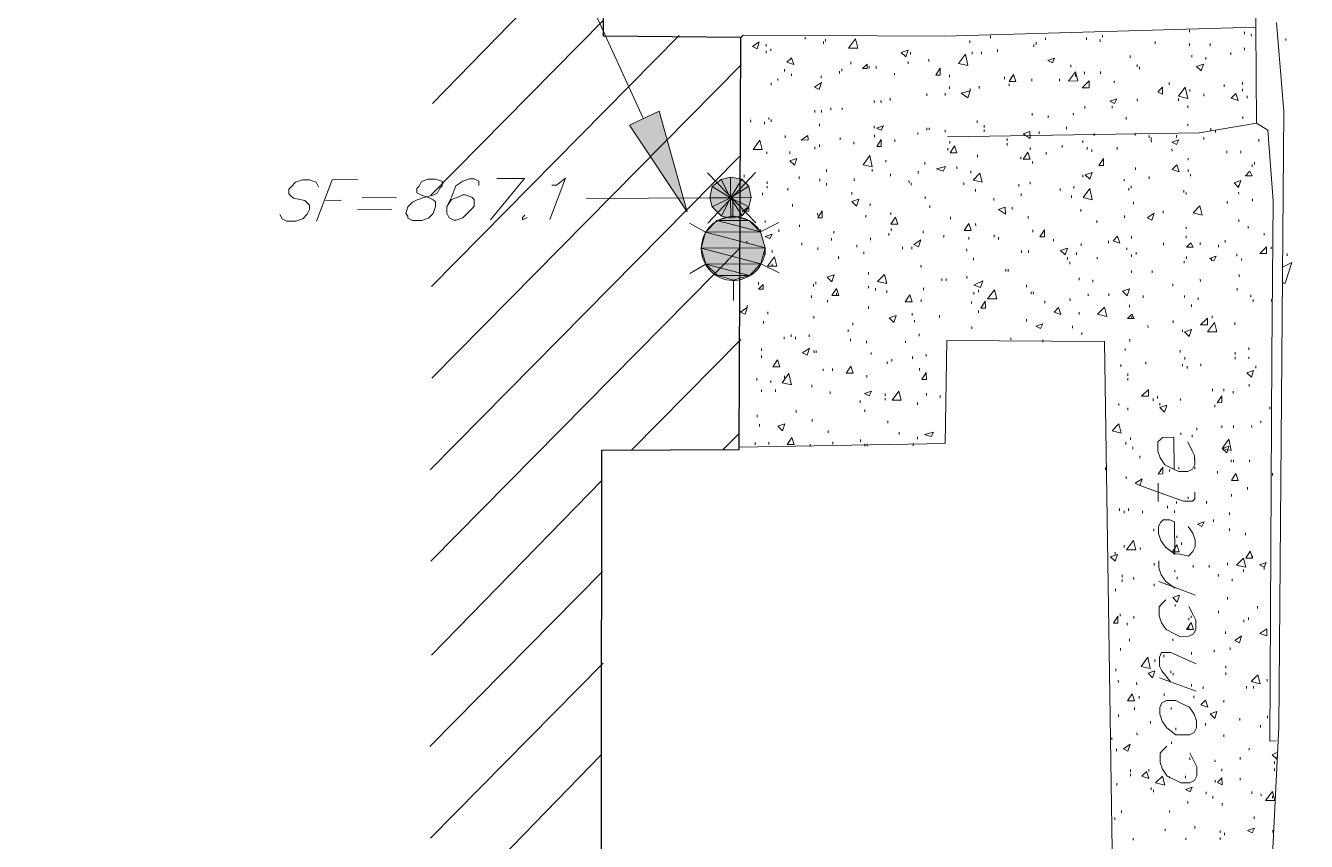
# Model space of a CAD drawing. Header units: inches. Extents: x -5728 to 15181, y 9834 to 15140.
# Drawn here: x 5879.4 to 6327, y 11072.3 to 11357.5 of the extents above; entities that cross this region are included whole.
import ezdxf

# ---------------------------------------------------------------- set-up
doc = ezdxf.new("R2010")
doc.units = ezdxf.units.IN
doc.header["$MEASUREMENT"] = 0
doc.linetypes.add('IMPORT-DASHEDX2 _4_', pattern=[0.1125, 0.075, -0.0375])
for name, color, linetype, lineweight in [('PDF_Geometry', 1, 'Continuous', 9), ('PDF_Solid Fills', 1, 'Continuous', 9), ('site plan converted for PDF_dwg', 1, 'Continuous', 9)]:
    doc.layers.add(name, color=color, linetype=linetype, lineweight=lineweight)

# ---------------------------------------------------------------- blocks, each defined once
blk = doc.blocks.new('site plan converted for PDF_dwg-1480341-SITE PLAN')
at = {"layer": 'PDF_Solid Fills', "lineweight": 15}
for points in [[(3976.12, 1416.2), (3956.12, 1446.6), (3966.52, 1451.4)], [(3982.52, 1409), (4001.72, 1409), (3986.52, 1413)], [(3986.52, 1413), (3997.72, 1413), (3992.12, 1414.6)], [(4001.72, 1409), (3986.52, 1413), (3997.72, 1413)], [(3980.92, 1403.4), (4003.32, 1403.4), (3982.52, 1409)], [(4003.32, 1403.4), (3982.52, 1409), (4001.72, 1409)], [(3982.52, 1397.8), (4001.72, 1397.8), (3980.92, 1403.4)], [(4001.72, 1397.8), (3980.92, 1403.4), (4003.32, 1403.4)], [(3986.52, 1393.8), (3997.72, 1393.8), (3982.52, 1397.8)], [(3997.72, 1393.8), (3982.52, 1397.8), (4001.72, 1397.8)], [(3992.12, 1392.2), (3986.52, 1393.8), (3997.72, 1393.8)]]:
    blk.add_hatch(color=155, dxfattribs=at).paths.add_polyline_path(points, flags=0)
at = {"layer": 'PDF_Solid Fills', "lineweight": 13}
for points in [[(3991.32, 1421), (3991.32, 1428.2), (3988.12, 1427.4)], [(3991.32, 1421), (3995.32, 1427.4), (3991.32, 1428.2)], [(3984.12, 1421), (3991.32, 1421), (3984.92, 1425)], [(3991.32, 1421), (3988.12, 1427.4), (3984.92, 1425)], [(3991.32, 1421), (3997.72, 1425), (3995.32, 1427.4)], [(3991.32, 1421), (3998.52, 1421), (3997.72, 1425)], [(3984.92, 1417.8), (3991.32, 1421), (3984.12, 1421)], [(3988.12, 1414.6), (3991.32, 1421), (3984.92, 1417.8)], [(3991.32, 1413.8), (3991.32, 1421), (3988.12, 1414.6)], [(3991.32, 1413.8), (3995.32, 1414.6), (3991.32, 1421)], [(3995.32, 1414.6), (3997.72, 1417.8), (3991.32, 1421)], [(3997.72, 1417.8), (3998.52, 1421), (3991.32, 1421)]]:
    blk.add_hatch(color=175, dxfattribs=at).paths.add_polyline_path(points, flags=0)
at = {"layer": 'PDF_Geometry', "color": 155, "lineweight": 15}
for p, q in [((4175.32, 1479.4), (4177.72, 1621)), ((3887.32, 1454.6), (3947.32, 1515.4)), ((3886.52, 1422.6), (3947.32, 1483.4)), ((3886.52, 1390.6), (3973.72, 1477.8)), ((4152.12, 1478.6), (4152.12, 1477.8)), ((4171.32, 1477.8), (4171.32, 1477)), ((4004.12, 1474.6), (4004.12, 1473.8)), ((4005.72, 1473), (4005.72, 1472.2)), ((4017.72, 1477), (4017.72, 1476.2)), ((4024.12, 1475.4), (4024.12, 1474.6)), ((4024.92, 1476.2), (4024.92, 1475.4)), ((4075.32, 1475.4), (4075.32, 1474.6)), ((4082.52, 1477), (4082.52, 1476.2)), ((4097.72, 1473.8), (4097.72, 1473)), ((4098.52, 1474.6), (4098.52, 1473.8)), ((4101.72, 1476.2), (4101.72, 1475.4)), ((4116.12, 1476.2), (4116.12, 1475.4)), ((4120.92, 1475.4), (4120.92, 1474.6)), ((4121.72, 1477), (4121.72, 1476.2)), ((4140.12, 1474.6), (4140.12, 1473.8)), ((4152.12, 1473.8), (4152.12, 1473)), ((4159.32, 1473.8), (4159.32, 1473)), ((4173.72, 1477), (4173.72, 1476.2)), ((4185.72, 1475.4), (4185.72, 1474.6)), ((4004.12, 1472.2), (4004.12, 1471.4)), ((4054.52, 1471.4), (4054.52, 1470.6)), ((4060.92, 1469), (4060.92, 1468.2)), ((4076.12, 1471.4), (4076.12, 1470.6)), ((4079.32, 1471.4), (4079.32, 1470.6)), ((4084.92, 1472.2), (4084.92, 1471.4)), ((4131.32, 1469.8), (4131.32, 1469)), ((4152.92, 1469.8), (4152.92, 1469)), ((4157.72, 1469), (4157.72, 1468.2)), ((4166.52, 1470.6), (4166.52, 1469.8)), ((4171.32, 1472.2), (4171.32, 1471.4)), ((3886.52, 1358.6), (3995.32, 1467.4)), ((4010.52, 1465.8), (4010.52, 1465)), ((4012.92, 1464.2), (4012.92, 1463.4)), ((4029.72, 1465), (4029.72, 1464.2)), ((4030.52, 1465.8), (4030.52, 1465)), ((4033.72, 1468.2), (4033.72, 1467.4)), ((4040.12, 1466.6), (4040.12, 1465.8)), ((4042.52, 1466.6), (4042.52, 1465.8)), ((4048.92, 1464.2), (4048.92, 1463.4)), ((4053.72, 1468.2), (4053.72, 1467.4)), ((4110.52, 1466.6), (4110.52, 1465.8)), ((4115.32, 1464.2), (4115.32, 1463.4)), ((4120.92, 1464.2), (4120.92, 1463.4)), ((4133.72, 1466.6), (4133.72, 1465.8)), ((4134.52, 1465.8), (4134.52, 1465)), ((4005.72, 1461), (4005.72, 1460.2)), ((4008.12, 1462.6), (4008.12, 1461.8)), ((4023.32, 1463.4), (4023.32, 1462.6)), ((4068.12, 1463.4), (4068.12, 1462.6)), ((4087.32, 1462.6), (4087.32, 1461.8)), ((4088.92, 1460.2), (4088.92, 1459.4)), ((4089.72, 1462.6), (4089.72, 1461.8)), ((4096.92, 1461.8), (4096.92, 1461)), ((4106.52, 1461.8), (4106.52, 1461)), ((4112.12, 1463.4), (4112.12, 1462.6)), ((4125.72, 1461), (4125.72, 1460.2)), ((4144.92, 1460.2), (4144.92, 1459.4)), ((4170.52, 1460.2), (4170.52, 1459.4)), ((4047.32, 1455.4), (4047.32, 1454.6)), ((4060.12, 1457), (4060.12, 1456.2)), ((4066.52, 1457), (4066.52, 1456.2)), ((4068.12, 1459.4), (4068.12, 1458.6)), ((4078.52, 1459.4), (4078.52, 1458.6)), ((4152.12, 1457.8), (4152.12, 1457)), ((4156.92, 1456.2), (4156.92, 1455.4)), ((4164.12, 1459.4), (4164.12, 1458.6)), ((4170.52, 1457.8), (4170.52, 1457)), ((4172.12, 1455.4), (4172.12, 1454.6)), ((4020.92, 1451.4), (4020.92, 1450.6)), ((4023.32, 1451.4), (4023.32, 1450.6)), ((4026.52, 1452.2), (4026.52, 1451.4)), ((4030.52, 1452.2), (4030.52, 1451.4)), ((4041.72, 1454.6), (4041.72, 1453.8)), ((4044.12, 1454.6), (4044.12, 1453.8)), ((4115.32, 1452.2), (4115.32, 1451.4)), ((4124.92, 1452.2), (4124.92, 1451.4)), ((4133.72, 1454.6), (4133.72, 1453.8)), ((4148.12, 1454.6), (4148.12, 1453.8)), ((4151.32, 1452.2), (4151.32, 1451.4)), ((3998.52, 1448.2), (3998.52, 1447.4)), ((4003.32, 1447.4), (4003.32, 1446.6)), ((4004.92, 1449), (4004.92, 1448.2)), ((4005.72, 1448.2), (4005.72, 1447.4)), ((4022.52, 1446.6), (4022.52, 1445.8)), ((4077.72, 1447.4), (4077.72, 1446.6)), ((4096.92, 1449.8), (4096.92, 1449)), ((4102.52, 1449), (4102.52, 1448.2)), ((4111.32, 1449.8), (4111.32, 1449)), ((4129.72, 1448.2), (4129.72, 1447.4)), ((4170.52, 1448.2), (4170.52, 1447.4)), ((4010.52, 1442.6), (4010.52, 1441.8)), ((4029.72, 1441.8), (4029.72, 1441)), ((4041.72, 1445.8), (4041.72, 1445)), ((4041.72, 1442.6), (4041.72, 1441.8)), ((4056.92, 1443.4), (4056.92, 1442.6)), ((4060.12, 1445), (4060.12, 1444.2)), ((4060.92, 1445), (4060.92, 1444.2)), ((4066.52, 1444.2), (4066.52, 1443.4)), ((4080.12, 1445.8), (4080.12, 1445)), ((4080.12, 1444.2), (4080.12, 1443.4)), ((4099.32, 1443.4), (4099.32, 1442.6)), ((4108.92, 1445), (4108.92, 1444.2)), ((4118.52, 1442.6), (4118.52, 1441.8)), ((4132.92, 1442.6), (4132.92, 1441.8)), ((4137.72, 1441.8), (4137.72, 1441)), ((4147.32, 1441.8), (4147.32, 1441)), ((4151.32, 1445.8), (4151.32, 1445)), ((4159.32, 1444.2), (4159.32, 1443.4)), ((4160.92, 1443.4), (4160.92, 1442.6)), ((4020.92, 1438.6), (4020.92, 1437.8)), ((4022.52, 1439.4), (4022.52, 1438.6)), ((4034.52, 1440.2), (4034.52, 1439.4)), ((4048.92, 1441), (4048.92, 1440.2)), ((4067.32, 1437.8), (4067.32, 1437)), ((4068.12, 1440.2), (4068.12, 1439.4)), ((4088.12, 1441), (4088.12, 1440.2)), ((4088.12, 1439.4), (4088.12, 1438.6)), ((4096.12, 1437.8), (4096.12, 1437)), ((4107.32, 1438.6), (4107.32, 1437.8)), ((4114.52, 1440.2), (4114.52, 1439.4)), ((4116.12, 1437.8), (4116.12, 1437)), ((4126.52, 1437.8), (4126.52, 1437)), ((4156.92, 1441), (4156.92, 1440.2)), ((4176.12, 1440.2), (4176.12, 1439.4)), ((3885.72, 1326.6), (3994.52, 1435.4)), ((4004.12, 1437), (4004.12, 1436.2)), ((4012.12, 1437), (4012.12, 1436.2)), ((4045.72, 1433.8), (4045.72, 1433)), ((4059.32, 1433), (4059.32, 1432.2)), ((4077.72, 1435.4), (4077.72, 1434.6)), ((4092.92, 1434.6), (4092.92, 1433.8)), ((4096.92, 1433), (4096.92, 1432.2)), ((4101.72, 1436.2), (4101.72, 1435.4)), ((4117.72, 1437), (4117.72, 1436.2)), ((4145.72, 1437), (4145.72, 1436.2)), ((4151.32, 1433.8), (4151.32, 1433)), ((4164.92, 1436.2), (4164.92, 1435.4)), ((4169.72, 1436.2), (4169.72, 1435.4)), ((3996.12, 1429), (3996.12, 1428.2)), ((4015.32, 1428.2), (4015.32, 1427.4)), ((4024.92, 1430.6), (4024.92, 1429.8)), ((4040.92, 1430.6), (4040.92, 1429.8)), ((4047.32, 1429), (4047.32, 1428.2)), ((4056.92, 1429.8), (4056.92, 1429)), ((4070.52, 1431.4), (4070.52, 1430.6)), ((4075.32, 1429.8), (4075.32, 1429)), ((4114.52, 1428.2), (4114.52, 1427.4)), ((4132.92, 1430.6), (4132.92, 1429.8)), ((4151.32, 1429.8), (4151.32, 1429)), ((4152.12, 1428.2), (4152.12, 1427.4)), ((4173.72, 1431.4), (4173.72, 1430.6)), ((4174.52, 1432.2), (4174.52, 1431.4)), ((4004.12, 1426.6), (4004.12, 1425.8)), ((4004.12, 1425), (4004.12, 1424.2)), ((4011.32, 1424.2), (4011.32, 1423.4)), ((4022.52, 1427.4), (4022.52, 1426.6)), ((4024.92, 1425.8), (4024.92, 1425)), ((4034.52, 1427.4), (4034.52, 1426.6)), ((4053.72, 1426.6), (4053.72, 1425.8)), ((4054.52, 1425.8), (4054.52, 1425)), ((4072.92, 1425.8), (4072.92, 1425)), ((4092.12, 1425), (4092.12, 1424.2)), ((4096.12, 1425.8), (4096.12, 1425)), ((4111.32, 1424.2), (4111.32, 1423.4)), ((4128.92, 1426.6), (4128.92, 1425.8)), ((4131.32, 1424.2), (4131.32, 1423.4)), ((4137.72, 1427.4), (4137.72, 1426.6)), ((4168.92, 1424.2), (4168.92, 1423.4)), ((3992.12, 1414.6), (3992.12, 1421)), ((4002.52, 1422.6), (4002.52, 1421.8)), ((4033.72, 1422.6), (4033.72, 1421.8)), ((4059.32, 1421), (4059.32, 1420.2)), ((4076.92, 1423.4), (4076.92, 1422.6)), ((4083.32, 1420.2), (4083.32, 1419.4)), ((4092.92, 1421.8), (4092.92, 1421)), ((4106.52, 1423.4), (4106.52, 1422.6)), ((4110.52, 1421), (4110.52, 1420.2)), ((4130.52, 1423.4), (4130.52, 1422.6)), ((4149.72, 1422.6), (4149.72, 1421.8)), ((4150.52, 1421.8), (4150.52, 1421)), ((4168.92, 1421.8), (4168.92, 1421)), ((4173.72, 1419.4), (4173.72, 1418.6)), ((4012.92, 1418.6), (4012.92, 1417.8)), ((4021.72, 1415.4), (4021.72, 1414.6)), ((4040.12, 1418.6), (4040.12, 1417.8)), ((4047.32, 1415.4), (4047.32, 1414.6)), ((4060.92, 1417.8), (4060.92, 1417)), ((4089.72, 1417), (4089.72, 1416.2)), ((4113.72, 1416.2), (4113.72, 1415.4)), ((4132.12, 1418.6), (4132.12, 1417.8)), ((4142.52, 1415.4), (4142.52, 1414.6)), ((4164.92, 1418.6), (4164.92, 1417.8)), ((3982.52, 1409), (3976.92, 1412.2)), ((4003.32, 1413), (4003.32, 1412.2)), ((4015.32, 1411.4), (4015.32, 1410.6)), ((4038.52, 1414.6), (4038.52, 1413.8)), ((4068.12, 1413.8), (4068.12, 1413)), ((4076.92, 1411.4), (4076.92, 1410.6)), ((4095.32, 1413.8), (4095.32, 1413)), ((4119.32, 1412.2), (4119.32, 1411.4)), ((4128.92, 1413.8), (4128.92, 1413)), ((4168.92, 1412.2), (4168.92, 1411.4)), ((3996.92, 1405.8), (3996.92, 1405)), ((4001.72, 1409.8), (4001.72, 1409)), ((4008.12, 1409.8), (4008.12, 1409)), ((4026.52, 1406.6), (4026.52, 1405.8)), ((4027.32, 1409), (4027.32, 1408.2)), ((4040.12, 1406.6), (4040.12, 1405.8)), ((4046.52, 1408.2), (4046.52, 1407.4)), ((4047.32, 1409.8), (4047.32, 1409)), ((4058.52, 1409), (4058.52, 1408.2)), ((4065.72, 1407.4), (4065.72, 1406.6)), ((4074.52, 1406.6), (4074.52, 1405.8)), ((4083.32, 1407.4), (4083.32, 1406.6)), ((4084.92, 1406.6), (4084.92, 1405.8)), ((4096.92, 1409), (4096.92, 1408.2)), ((4104.12, 1405.8), (4104.12, 1405)), ((4131.32, 1406.6), (4131.32, 1405.8)), ((4150.52, 1409.8), (4150.52, 1409)), ((4150.52, 1406.6), (4150.52, 1405.8)), ((4172.12, 1409.8), (4172.12, 1409)), ((4177.72, 1407.4), (4177.72, 1406.6)), ((3885.72, 1294.6), (3994.52, 1403.4)), ((4003.32, 1401.8), (4003.32, 1401)), ((4005.72, 1402.6), (4005.72, 1401.8)), ((4016.12, 1405), (4016.12, 1404.2)), ((4021.72, 1403.4), (4021.72, 1402.6)), ((4035.32, 1404.2), (4035.32, 1403.4)), ((4037.72, 1401.8), (4037.72, 1401)), ((4051.32, 1403.4), (4051.32, 1402.6)), ((4054.52, 1403.4), (4054.52, 1402.6)), ((4073.72, 1402.6), (4073.72, 1401.8)), ((4092.92, 1401.8), (4092.92, 1401)), ((4095.32, 1401.8), (4095.32, 1401)), ((4113.72, 1404.2), (4113.72, 1403.4)), ((4123.32, 1405), (4123.32, 1404.2)), ((4129.72, 1402.6), (4129.72, 1401.8)), ((4142.52, 1404.2), (4142.52, 1403.4)), ((4155.32, 1404.2), (4155.32, 1403.4)), ((4161.72, 1403.4), (4161.72, 1402.6)), ((4164.12, 1405), (4164.12, 1404.2)), ((4180.12, 1402.6), (4180.12, 1401.8)), ((3982.52, 1397.8), (3976.92, 1394.6)), ((4001.72, 1397.8), (4008.12, 1394.6)), ((4005.72, 1397.8), (4005.72, 1397)), ((4028.92, 1400.2), (4028.92, 1399.4)), ((4057.72, 1397), (4057.72, 1396.2)), ((4076.12, 1399.4), (4076.12, 1398.6)), ((4108.92, 1399.4), (4108.92, 1398.6)), ((4109.72, 1397.8), (4109.72, 1397)), ((4112.12, 1401), (4112.12, 1400.2)), ((4119.32, 1399.4), (4119.32, 1398.6)), ((4131.32, 1400.2), (4131.32, 1399.4)), ((4132.92, 1401), (4132.92, 1400.2)), ((4149.72, 1397.8), (4149.72, 1397)), ((4150.52, 1399.4), (4150.52, 1398.6)), ((4159.32, 1398.6), (4159.32, 1397.8)), ((4168.12, 1400.2), (4168.12, 1399.4)), ((4169.72, 1398.6), (4169.72, 1397.8)), ((4185.72, 1400.2), (4185.72, 1399.4)), ((4039.32, 1394.6), (4039.32, 1393.8)), ((4073.72, 1393), (4073.72, 1392.2)), ((4087.32, 1395.4), (4087.32, 1394.6)), ((4088.12, 1395.4), (4088.12, 1394.6)), ((4131.32, 1394.6), (4131.32, 1393.8)), ((4138.52, 1394.6), (4138.52, 1393.8)), ((4168.92, 1393), (4168.92, 1392.2)), ((3992.12, 1392.2), (3992.12, 1385)), ((4000.92, 1391.4), (4000.92, 1390.6)), ((4002.52, 1389.8), (4002.52, 1389)), ((4020.12, 1390.6), (4020.12, 1389.8)), ((4020.92, 1391.4), (4020.92, 1390.6)), ((4039.32, 1389.8), (4039.32, 1389)), ((4041.72, 1389), (4041.72, 1388.2)), ((4045.72, 1388.2), (4045.72, 1387.4)), ((4058.52, 1389), (4058.52, 1388.2)), ((4064.92, 1392.2), (4064.92, 1391.4)), ((4066.52, 1392.2), (4066.52, 1391.4)), ((4077.72, 1388.2), (4077.72, 1387.4)), ((4094.52, 1389.8), (4094.52, 1389)), ((4112.92, 1392.2), (4112.92, 1391.4)), ((4117.72, 1391.4), (4117.72, 1390.6)), ((4145.72, 1389.8), (4145.72, 1389)), ((4155.32, 1391.4), (4155.32, 1390.6)), ((4168.12, 1388.2), (4168.12, 1387.4)), ((4019.32, 1386.6), (4019.32, 1385.8)), ((4024.92, 1385), (4024.92, 1384.2)), ((4028.12, 1387.4), (4028.12, 1386.6)), ((4057.72, 1385), (4057.72, 1384.2)), ((4075.32, 1384.2), (4075.32, 1383.4)), ((4076.12, 1387.4), (4076.12, 1386.6)), ((4096.12, 1387.4), (4096.12, 1386.6)), ((4096.92, 1387.4), (4096.92, 1386.6)), ((4100.92, 1384.2), (4100.92, 1383.4)), ((4109.72, 1385), (4109.72, 1384.2)), ((4116.12, 1386.6), (4116.12, 1385.8)), ((4123.32, 1386.6), (4123.32, 1385.8)), ((4135.32, 1385.8), (4135.32, 1385)), ((4149.72, 1385.8), (4149.72, 1385)), ((4154.52, 1385), (4154.52, 1384.2)), ((4172.92, 1385.8), (4172.92, 1385)), ((4173.72, 1384.2), (4173.72, 1383.4)), ((4004.12, 1381), (4004.12, 1380.2)), ((4020.12, 1379.4), (4020.12, 1378.6)), ((4039.32, 1382.6), (4039.32, 1381.8)), ((4054.52, 1380.2), (4054.52, 1379.4)), ((4064.12, 1379.4), (4064.12, 1378.6)), ((4077.72, 1381), (4077.72, 1380.2)), ((4112.92, 1380.2), (4112.92, 1379.4)), ((4130.52, 1382.6), (4130.52, 1381.8)), ((4152.12, 1382.6), (4152.12, 1381.8)), ((4002.52, 1377.8), (4002.52, 1377)), ((4032.12, 1374.6), (4032.12, 1373.8)), ((4033.72, 1377), (4033.72, 1376.2)), ((4055.32, 1377.8), (4055.32, 1377)), ((4075.32, 1375.4), (4075.32, 1374.6)), ((4094.52, 1377.8), (4094.52, 1377)), ((4110.52, 1375.4), (4110.52, 1374.6)), ((4131.32, 1378.6), (4131.32, 1377.8)), ((4136.92, 1375.4), (4136.92, 1374.6)), ((4145.72, 1377), (4145.72, 1376.2)), ((4159.32, 1378.6), (4159.32, 1377.8)), ((4167.32, 1376.2), (4167.32, 1375.4)), ((3956.12, 1333), (3994.52, 1371.4)), ((4009.72, 1372.2), (4009.72, 1371.4)), ((4012.12, 1373), (4012.12, 1372.2)), ((4013.72, 1372.2), (4013.72, 1371.4)), ((4018.52, 1373), (4018.52, 1372.2)), ((4032.92, 1371.4), (4032.92, 1370.6)), ((4038.52, 1370.6), (4038.52, 1369.8)), ((4052.12, 1370.6), (4052.12, 1369.8)), ((4056.92, 1373), (4056.92, 1372.2)), ((4088.92, 1371.4), (4088.92, 1370.6)), ((4100.12, 1370.6), (4100.12, 1369.8)), ((4113.72, 1373), (4113.72, 1372.2)), ((4130.52, 1370.6), (4130.52, 1369.8)), ((4148.92, 1373.8), (4148.92, 1373)), ((4001.72, 1368.2), (4001.72, 1367.4)), ((4001.72, 1365.8), (4001.72, 1365)), ((4020.12, 1367.4), (4020.12, 1366.6)), ((4020.92, 1367.4), (4020.92, 1366.6)), ((4040.12, 1366.6), (4040.12, 1365.8)), ((4059.32, 1365.8), (4059.32, 1365)), ((4128.92, 1367.4), (4128.92, 1366.6)), ((4148.12, 1366.6), (4148.12, 1365.8)), ((4167.32, 1365.8), (4167.32, 1365)), ((4172.12, 1367.4), (4172.12, 1366.6)), ((4023.32, 1361), (4023.32, 1360.2)), ((4026.52, 1361), (4026.52, 1360.2)), ((4045.72, 1363.4), (4045.72, 1362.6)), ((4047.32, 1364.2), (4047.32, 1363.4)), ((4054.52, 1365), (4054.52, 1364.2)), ((4056.92, 1361), (4056.92, 1360.2)), ((4127.32, 1361.8), (4127.32, 1361)), ((4148.92, 1361.8), (4148.92, 1361)), ((4149.72, 1364.2), (4149.72, 1363.4)), ((4150.52, 1361), (4150.52, 1360.2)), ((4155.32, 1361.8), (4155.32, 1361)), ((4167.32, 1364.2), (4167.32, 1363.4)), ((4172.12, 1364.2), (4172.12, 1363.4)), ((4174.52, 1361), (4174.52, 1360.2)), ((4000.12, 1357.8), (4000.12, 1357)), ((4004.92, 1357), (4004.92, 1356.2)), ((4009.72, 1358.6), (4009.72, 1357.8)), ((4038.52, 1358.6), (4038.52, 1357.8)), ((4129.72, 1358.6), (4129.72, 1357.8)), ((4129.72, 1357), (4129.72, 1356.2)), ((4001.72, 1353.8), (4001.72, 1353)), ((4006.52, 1353.8), (4006.52, 1353)), ((4019.32, 1355.4), (4019.32, 1354.6)), ((4025.72, 1353), (4025.72, 1352.2)), ((4044.92, 1352.2), (4044.92, 1351.4)), ((4059.32, 1352.2), (4059.32, 1351.4)), ((4159.32, 1353), (4159.32, 1352.2)), ((4163.32, 1353), (4163.32, 1352.2)), ((4166.52, 1352.2), (4166.52, 1351.4)), ((4172.12, 1354.6), (4172.12, 1353.8)), ((4036.12, 1349.8), (4036.12, 1349)), ((4044.92, 1350.6), (4044.92, 1349.8)), ((4056.12, 1349), (4056.12, 1348.2)), ((4064.12, 1351.4), (4064.12, 1350.6)), ((4126.52, 1348.2), (4126.52, 1347.4)), ((4138.52, 1349.8), (4138.52, 1349)), ((4140.12, 1350.6), (4140.12, 1349.8)), ((4140.92, 1348.2), (4140.92, 1347.4)), ((4148.12, 1349.8), (4148.12, 1349)), ((4000.12, 1345), (4000.12, 1344.2)), ((4013.72, 1346.6), (4013.72, 1345.8)), ((4019.32, 1343.4), (4019.32, 1342.6)), ((4037.72, 1346.6), (4037.72, 1345.8)), ((4129.72, 1346.6), (4129.72, 1345.8)), ((4160.12, 1347.4), (4160.12, 1346.6)), ((4179.32, 1346.6), (4179.32, 1345.8)), ((3988.12, 1333), (3993.72, 1338.6)), ((4000.92, 1341.8), (4000.92, 1341)), ((4024.92, 1339.4), (4024.92, 1338.6)), ((4045.72, 1342.6), (4045.72, 1341.8)), ((4049.72, 1338.6), (4049.72, 1337.8)), ((4153.72, 1339.4), (4153.72, 1338.6)), ((4162.52, 1340.2), (4162.52, 1339.4)), ((4166.52, 1340.2), (4166.52, 1339.4)), ((4172.92, 1340.2), (4172.92, 1339.4)), ((4176.12, 1341.8), (4176.12, 1341)), ((3999.32, 1335.4), (3999.32, 1334.6)), ((4004.12, 1335.4), (4004.12, 1334.6)), ((4018.52, 1334.6), (4018.52, 1333.8)), ((4026.52, 1335.4), (4026.52, 1334.6)), ((4036.12, 1336.2), (4036.12, 1335.4)), ((4037.72, 1334.6), (4037.72, 1333.8)), ((4054.52, 1334.6), (4054.52, 1333.8)), ((4056.12, 1337), (4056.12, 1336.2)), ((4128.92, 1334.6), (4128.92, 1333.8)), ((4130.52, 1336.2), (4130.52, 1335.4)), ((4148.12, 1337.8), (4148.12, 1337)), ((4152.12, 1337), (4152.12, 1336.2)), ((4131.32, 1333), (4131.32, 1332.2)), ((4133.72, 1329.8), (4133.72, 1329)), ((4121.72, 1325.8), (4121.72, 1325)), ((4147.32, 1325.8), (4147.32, 1325)), ((4152.92, 1329), (4152.92, 1328.2)), ((4152.92, 1325.8), (4152.92, 1325)), ((4165.72, 1328.2), (4165.72, 1327.4)), ((4166.52, 1328.2), (4166.52, 1327.4)), ((4172.12, 1328.2), (4172.12, 1327.4)), ((3885.72, 1261.8), (3945.72, 1322.6)), ((4128.92, 1322.6), (4128.92, 1321.8)), ((4140.92, 1325), (4140.92, 1324.2)), ((4144.12, 1325), (4144.12, 1324.2)), ((4160.92, 1324.2), (4160.92, 1323.4)), ((4180.12, 1323.4), (4180.12, 1322.6)), ((4140.12, 1313.8), (4140.12, 1320.2)), ((4165.72, 1316.2), (4165.72, 1315.4)), ((4171.32, 1318.6), (4171.32, 1317.8)), ((4143.32, 1312.2), (4143.32, 1311.4)), ((4146.52, 1313.8), (4146.52, 1313)), ((4150.52, 1315.4), (4150.52, 1314.6)), ((4156.92, 1313.8), (4156.92, 1313)), ((4126.52, 1311.4), (4126.52, 1310.6)), ((4128.12, 1310.6), (4128.12, 1309.8)), ((4129.72, 1311.4), (4129.72, 1310.6)), ((4134.52, 1310.6), (4134.52, 1309.8)), ((4145.72, 1310.6), (4145.72, 1309.8)), ((4159.32, 1307.4), (4159.32, 1306.6)), ((4164.92, 1309.8), (4164.92, 1309)), ((4138.52, 1304.2), (4138.52, 1303.4)), ((4164.92, 1304.2), (4164.92, 1303.4)), ((4179.32, 1303.4), (4179.32, 1302.6)), ((4128.12, 1298.6), (4128.12, 1297.8)), ((4146.52, 1301.8), (4146.52, 1301)), ((4148.12, 1299.4), (4148.12, 1298.6)), ((4170.52, 1302.6), (4170.52, 1301.8)), ((4124.92, 1296.2), (4124.92, 1295.4)), ((4133.72, 1297.8), (4133.72, 1297)), ((4172.92, 1294.6), (4172.92, 1293.8)), ((3884.92, 1229.8), (3945.72, 1290.6)), ((4138.52, 1292.2), (4138.52, 1291.4)), ((4145.72, 1289.8), (4145.72, 1289)), ((4152.12, 1291.4), (4152.12, 1290.6)), ((4157.72, 1291.4), (4157.72, 1290.6)), ((4164.12, 1292.2), (4164.12, 1291.4)), ((4169.72, 1289.8), (4169.72, 1289)), ((4176.92, 1290.6), (4176.92, 1289.8)), ((4127.32, 1288.2), (4127.32, 1287.4)), ((4127.32, 1286.6), (4127.32, 1285.8)), ((4131.32, 1287.4), (4131.32, 1286.6)), ((4138.52, 1285), (4138.52, 1284.2)), ((4152.92, 1281), (4140.12, 1285.8)), ((4146.52, 1287.4), (4146.52, 1286.6)), ((4160.92, 1288.2), (4160.92, 1287.4)), ((4165.72, 1286.6), (4165.72, 1285.8)), ((4124.92, 1283.4), (4124.92, 1282.6)), ((4145.72, 1277.8), (4145.72, 1277)), ((4164.12, 1280.2), (4164.12, 1279.4)), ((4174.52, 1277), (4174.52, 1276.2)), ((4126.52, 1274.6), (4126.52, 1273.8)), ((4128.92, 1271.4), (4128.92, 1270.6)), ((4131.32, 1273.8), (4131.32, 1273)), ((4150.52, 1273), (4150.52, 1272.2)), ((4151.32, 1273.8), (4151.32, 1273)), ((4160.92, 1275.4), (4160.92, 1274.6)), ((4169.72, 1272.2), (4169.72, 1271.4)), ((4171.32, 1273), (4171.32, 1272.2)), ((4150.52, 1269.8), (4150.52, 1269)), ((4163.32, 1268.2), (4163.32, 1267.4)), ((4126.52, 1262.6), (4126.52, 1261.8)), ((4129.72, 1265.8), (4129.72, 1265)), ((4144.92, 1265.8), (4144.92, 1265)), ((4164.92, 1262.6), (4164.92, 1261.8)), ((3884.92, 1197.8), (3945.72, 1258.6)), ((4138.52, 1258.6), (4138.52, 1257.8)), ((4141.72, 1260.2), (4141.72, 1259.4)), ((4151.32, 1261), (4151.32, 1260.2)), ((4159.32, 1261.8), (4159.32, 1261)), ((4124.92, 1255.4), (4124.92, 1254.6)), ((4144.12, 1254.6), (4144.12, 1253.8)), ((4144.92, 1253.8), (4144.92, 1253)), ((4163.32, 1256.2), (4163.32, 1255.4)), ((4163.32, 1253.8), (4163.32, 1253)), ((4125.72, 1251.4), (4125.72, 1250.6)), ((4132.12, 1250.6), (4132.12, 1249.8)), ((4152.92, 1247.4), (4140.12, 1252.2)), ((4151.32, 1249.8), (4151.32, 1249)), ((4177.72, 1251.4), (4177.72, 1250.6)), ((4132.92, 1245.8), (4132.92, 1245)), ((4141.72, 1246.6), (4141.72, 1245.8)), ((4152.12, 1245.8), (4152.12, 1245)), ((4155.32, 1249), (4155.32, 1248.2)), ((4170.52, 1249), (4170.52, 1248.2)), ((4172.92, 1249), (4172.92, 1248.2)), ((4131.32, 1241.8), (4131.32, 1241)), ((4144.12, 1241.8), (4144.12, 1241)), ((4162.52, 1244.2), (4162.52, 1243.4)), ((4125.72, 1239.4), (4125.72, 1238.6)), ((4136.92, 1237), (4136.92, 1236.2)), ((4156.12, 1236.2), (4156.12, 1235.4)), ((4168.12, 1237.8), (4168.12, 1237)), ((4177.72, 1238.6), (4177.72, 1237.8)), ((4123.32, 1231.4), (4123.32, 1230.6)), ((4132.12, 1233), (4132.12, 1232.2)), ((4145.72, 1234.6), (4145.72, 1233.8)), ((4162.52, 1232.2), (4162.52, 1231.4)), ((4175.32, 1235.4), (4175.32, 1234.6)), ((4124.92, 1227.4), (4124.92, 1226.6)), ((4144.12, 1229.8), (4144.12, 1229)), ((4171.32, 1227.4), (4171.32, 1226.6)), ((3884.92, 1165.8), (3944.92, 1226.6)), ((4150.52, 1224.2), (4150.52, 1223.4)), ((4159.32, 1223.4), (4159.32, 1222.6)), ((4168.12, 1224.2), (4168.12, 1223.4)), ((4180.12, 1222.6), (4180.12, 1221.8)), ((4129.72, 1220.2), (4129.72, 1219.4)), ((4129.72, 1218.6), (4129.72, 1217.8)), ((4136.12, 1220.2), (4136.12, 1219.4)), ((4143.32, 1217.8), (4143.32, 1217)), ((4148.92, 1217.8), (4148.92, 1217)), ((4161.72, 1220.2), (4161.72, 1219.4)), ((4180.12, 1220.2), (4180.12, 1219.4)), ((4124.92, 1215.4), (4124.92, 1214.6)), ((4136.92, 1213.8), (4136.92, 1213)), ((4159.32, 1216.2), (4159.32, 1215.4)), ((4168.12, 1217), (4168.12, 1216.2)), ((4137.72, 1213), (4137.72, 1212.2)), ((4149.72, 1209), (4149.72, 1208.2)), ((4156.12, 1212.2), (4156.12, 1211.4)), ((4158.52, 1210.6), (4158.52, 1209.8)), ((4172.12, 1212.2), (4172.12, 1211.4)), ((4175.32, 1211.4), (4175.32, 1210.6)), ((4179.32, 1210.6), (4179.32, 1209.8)), ((4126.52, 1205.8), (4126.52, 1205)), ((4143.32, 1205.8), (4143.32, 1205)), ((4161.72, 1208.2), (4161.72, 1207.4)), ((4124.12, 1203.4), (4124.12, 1202.6)), ((4152.12, 1200.2), (4152.12, 1199.4)), ((4172.92, 1203.4), (4172.92, 1202.6)), ((4130.52, 1196.2), (4130.52, 1195.4)), ((4141.72, 1199.4), (4141.72, 1198.6)), ((4148.92, 1196.2), (4148.92, 1195.4)), ((4160.92, 1198.6), (4160.92, 1197.8)), ((4160.92, 1196.2), (4160.92, 1195.4)), ((4162.52, 1197.8), (4162.52, 1197)), ((4179.32, 1198.6), (4179.32, 1197.8))]:
    blk.add_line(p, q, dxfattribs=at)
at = {"layer": 'PDF_Geometry', "color": 165, "lineweight": 25}
for p, q in [((3983.32, 1412.2), (4000.12, 1429.8)), ((3983.32, 1429.8), (4000.12, 1412.2))]:
    blk.add_line(p, q, dxfattribs=at)
at = {"layer": 'PDF_Geometry', "color": 175, "lineweight": 13}
for p, q in [((3849.72, 1421), (3855.32, 1421)), ((3862.52, 1421.8), (3874.52, 1421.8)), ((3984.12, 1421), (3940.92, 1421)), ((3860.92, 1417.8), (3872.92, 1417.8))]:
    blk.add_line(p, q, dxfattribs=at)
at = {"layer": 'PDF_Geometry', "color": 165, "lineweight": 25, "flags": 128}
blk.add_lwpolyline([(1827.32, 526.6), (3939.32, 504.2), (3945.72, 1333), (3993.72, 1333), (3995.32, 1477), (3947.32, 1477.8), (3956.12, 2606.6), (2898.52, 2615.4), (2895.32, 2303.4), (3112.92, 2300.2), (3112.12, 2047.4), (3472.92, 2046.6), (3471.32, 1902.6), (2028.12, 1914.6)], dxfattribs=at)
at = {"layer": 'PDF_Geometry', "color": 155, "lineweight": 15, "flags": 128}
for points in [[(4187.32, 633.8), (4186.52, 759.4), (4186.52, 883.4), (4180.92, 885), (4184.12, 1148.2), (4176.92, 1149.8), (4181.72, 1234.6), (4184.92, 1449.8), (4182.52, 1481)], [(3960.92, 1449), (3822.52, 1757), (3800.92, 1757)], [(3995.32, 1477), (3996.12, 1477.8), (4066.52, 1477), (4175.32, 1479.4), (4175.32, 1445.8), (4179.32, 1443.4), (4180.92, 1418.6), (4180.12, 1364.2), (4178.52, 1229.8), (4180.92, 1229.8)], [(4075.32, 1458.6), (4075.32, 1457.8), (4074.52, 1455.4), (4072.12, 1457), (4075.32, 1457.8)], [(4175.32, 1445.8), (4155.32, 1442.6), (4067.32, 1441.8)], [(4138.52, 1441), (4138.52, 1440.2), (4138.52, 1439.4)], [(4008.12, 1412.2), (4001.72, 1409), (4003.32, 1403.4)], [(4184.12, 1395.4), (4187.32, 1397), (4184.92, 1389.8), (4184.12, 1389.8)], [(3996.92, 1382.6), (3996.12, 1380.2), (3994.52, 1381), (3996.92, 1382.6), (3996.92, 1383.4)], [(4176.92, 1149.8), (4123.32, 1169), (4121.72, 1369.8), (4066.52, 1370.6), (4065.72, 1334.6), (3993.72, 1333.8)], [(4145.72, 1325), (4145.72, 1336.2), (4141.72, 1336.2), (4140.92, 1335.4), (4140.12, 1334.6), (4140.12, 1331.4), (4140.92, 1329), (4142.52, 1326.6), (4145.72, 1325), (4147.32, 1324.2), (4150.52, 1324.2), (4152.12, 1325), (4152.92, 1326.6), (4152.92, 1329.8), (4152.12, 1331.4), (4150.52, 1334.6)], [(4133.72, 1319.4), (4148.92, 1313.8), (4152.12, 1313.8), (4152.92, 1314.6), (4152.92, 1317)], [(4145.72, 1295.4), (4145.72, 1306.6), (4144.12, 1307.4), (4141.72, 1307.4), (4140.92, 1306.6), (4140.12, 1305), (4140.12, 1302.6), (4140.92, 1300.2), (4142.52, 1297.8), (4145.72, 1295.4), (4147.32, 1295.4), (4150.52, 1294.6), (4152.12, 1296.2), (4152.92, 1297.8), (4152.92, 1300.2), (4152.12, 1302.6), (4150.52, 1305)], [(4145.72, 1283.4), (4142.52, 1285.8), (4140.92, 1288.2), (4140.12, 1290.6), (4140.12, 1293)], [(4142.52, 1279.4), (4140.92, 1277.8), (4140.12, 1277), (4140.12, 1273.8), (4140.92, 1271.4), (4142.52, 1269), (4145.72, 1267.4), (4147.32, 1266.6), (4150.52, 1266.6), (4152.12, 1267.4), (4152.92, 1269), (4152.92, 1272.2), (4152.12, 1273.8), (4150.52, 1277)], [(4144.12, 1250.6), (4140.92, 1254.6), (4140.12, 1256.2), (4140.12, 1259.4), (4140.92, 1261), (4144.12, 1261), (4152.92, 1257)], [(4142.52, 1228.2), (4140.92, 1226.6), (4140.12, 1225.8), (4140.12, 1222.6), (4140.92, 1220.2), (4142.52, 1217.8), (4145.72, 1216.2), (4147.32, 1215.4), (4150.52, 1215.4), (4152.12, 1216.2), (4152.92, 1217.8), (4152.92, 1221), (4152.12, 1222.6), (4150.52, 1225.8)], [(4180.92, 1224.2), (4180.92, 1223.4), (4179.32, 1225), (4180.92, 1225.8)]]:
    blk.add_lwpolyline(points, dxfattribs=at)
for points in [[(4001.72, 1475.4), (4000.92, 1473), (3999.32, 1473.8)], [(4036.12, 1473), (4032.92, 1473), (4035.32, 1476.2)], [(4012.92, 1469.8), (4013.72, 1467.4), (4011.32, 1468.2)], [(4053.72, 1472.2), (4052.92, 1469.8), (4051.32, 1471.4)], [(4074.52, 1466.6), (4071.32, 1467.4), (4073.72, 1470.6)], [(4104.92, 1469), (4104.12, 1467.4), (4102.52, 1468.2)], [(4039.32, 1467.4), (4039.32, 1465.8), (4037.72, 1465.8)], [(4064.92, 1465.8), (4064.92, 1463.4), (4063.32, 1463.4)], [(4112.92, 1461), (4109.72, 1461), (4112.12, 1464.2)], [(4156.92, 1466.6), (4156.12, 1464.2), (4154.52, 1465.8)], [(4023.32, 1461), (4022.52, 1458.6), (4020.92, 1459.4)], [(4090.52, 1463.4), (4091.32, 1461), (4088.92, 1461)], [(4116.92, 1461), (4116.92, 1458.6), (4114.52, 1458.6)], [(4142.52, 1458.6), (4142.52, 1456.2), (4140.92, 1457)], [(4151.32, 1454.6), (4148.12, 1455.4), (4150.52, 1458.6)], [(4168.12, 1456.2), (4168.92, 1453.8), (4166.52, 1454.6)], [(4126.52, 1454.6), (4125.72, 1453), (4124.12, 1453.8)], [(4018.52, 1442.6), (4018.52, 1441), (4016.12, 1441)], [(4044.92, 1445.8), (4044.12, 1444.2), (4042.52, 1445)], [(4096.12, 1443.4), (4096.12, 1441), (4093.72, 1442.6)], [(4002.52, 1437.8), (3999.32, 1437.8), (4001.72, 1441)], [(4044.12, 1441), (4044.12, 1438.6), (4042.52, 1438.6)], [(4069.72, 1438.6), (4070.52, 1436.2), (4068.12, 1436.2)], [(4148.12, 1440.2), (4147.32, 1438.6), (4145.72, 1439.4)], [(4014.52, 1434.6), (4013.72, 1432.2), (4012.12, 1433.8)], [(4040.92, 1431.4), (4037.72, 1432.2), (4040.12, 1435.4)], [(4095.32, 1436.2), (4096.12, 1433.8), (4093.72, 1433.8)], [(4121.72, 1433.8), (4121.72, 1431.4), (4120.12, 1431.4)], [(4066.52, 1431.4), (4065.72, 1429.8), (4063.32, 1430.6)], [(4079.32, 1425.8), (4076.12, 1426.6), (4078.52, 1429)], [(4117.72, 1429), (4116.92, 1426.6), (4115.32, 1428.2)], [(4147.32, 1431.4), (4148.12, 1429), (4145.72, 1429.8)], [(4172.92, 1429), (4173.72, 1427.4), (4171.32, 1427.4)], [(4169.72, 1425.8), (4168.92, 1423.4), (4167.32, 1425)], [(4036.12, 1420.2), (4035.32, 1417.8), (4033.72, 1419.4)], [(4117.72, 1419.4), (4114.52, 1420.2), (4116.92, 1423.4)], [(3997.72, 1417.8), (3997.72, 1416.2), (3995.32, 1416.2)], [(4023.32, 1416.2), (4023.32, 1413.8), (4021.72, 1413.8)], [(4087.32, 1417), (4087.32, 1414.6), (4084.92, 1416.2)], [(4156.12, 1413.8), (4152.92, 1414.6), (4155.32, 1417)], [(4048.92, 1413.8), (4049.72, 1411.4), (4047.32, 1411.4)], [(4074.52, 1411.4), (4075.32, 1409), (4072.92, 1409)], [(4139.32, 1414.6), (4138.52, 1412.2), (4136.92, 1413)], [(4005.72, 1408.2), (4004.92, 1406.6), (4003.32, 1407.4)], [(4057.72, 1405.8), (4056.92, 1403.4), (4055.32, 1404.2)], [(4100.92, 1409), (4100.92, 1406.6), (4099.32, 1406.6)], [(4126.52, 1406.6), (4127.32, 1404.2), (4124.92, 1405)], [(4108.92, 1402.6), (4108.12, 1400.2), (4106.52, 1401.8)], [(4152.12, 1404.2), (4152.92, 1402.6), (4150.52, 1402.6)], [(4178.52, 1402.6), (4178.52, 1400.2), (4176.12, 1400.2)], [(4007.32, 1397), (4004.12, 1397), (4006.52, 1400.2)], [(4160.92, 1399.4), (4160.12, 1397.8), (4158.52, 1398.6)], [(4027.32, 1393.8), (4026.52, 1391.4), (4024.92, 1393)], [(4045.72, 1390.6), (4042.52, 1391.4), (4044.92, 1393.8)], [(4002.52, 1390.6), (4002.52, 1389), (4000.92, 1389)], [(4028.12, 1389), (4028.92, 1386.6), (4026.52, 1386.6)], [(4079.32, 1391.4), (4078.52, 1389), (4076.12, 1389.8)], [(4084.12, 1385), (4080.92, 1385), (4083.32, 1388.2)], [(4130.52, 1388.2), (4129.72, 1385.8), (4128.12, 1387.4)], [(4053.72, 1386.6), (4054.52, 1384.2), (4052.12, 1384.2)], [(4080.12, 1384.2), (4080.12, 1381.8), (4078.52, 1381.8)], [(4180.12, 1383.4), (4180.12, 1384.2)], [(4048.92, 1379.4), (4048.12, 1377), (4046.52, 1378.6)], [(4105.72, 1381.8), (4106.52, 1379.4), (4104.12, 1380.2)], [(4122.52, 1378.6), (4119.32, 1379.4), (4121.72, 1381.8)], [(4131.32, 1379.4), (4132.12, 1377.8), (4129.72, 1377.8)], [(4100.12, 1376.2), (4099.32, 1374.6), (4097.72, 1375.4)], [(4157.72, 1377.8), (4157.72, 1375.4), (4155.32, 1375.4)], [(4160.92, 1373), (4157.72, 1373), (4160.12, 1376.2)], [(4152.12, 1373.8), (4151.32, 1371.4), (4149.72, 1373)], [(4018.52, 1368.2), (4017.72, 1365.8), (4016.12, 1366.6)], [(4007.32, 1364.2), (4008.12, 1361.8), (4005.72, 1361.8)], [(4032.92, 1361.8), (4033.72, 1359.4), (4031.32, 1359.4)], [(4121.72, 1361.8), (4121.72, 1361)], [(4136.12, 1361.8), (4136.12, 1362.6)], [(4012.12, 1355.4), (4008.92, 1356.2), (4011.32, 1359.4)], [(4059.32, 1359.4), (4059.32, 1357), (4057.72, 1357)], [(4173.72, 1359.4), (4172.92, 1357), (4171.32, 1358.6)], [(4040.12, 1353), (4039.32, 1351.4), (4037.72, 1352.2)], [(4050.52, 1349.8), (4047.32, 1349.8), (4049.72, 1353)], [(4136.92, 1353), (4136.92, 1350.6), (4134.52, 1350.6)], [(4162.52, 1350.6), (4162.52, 1348.2), (4160.92, 1348.2)], [(4143.32, 1347.4), (4142.52, 1345), (4140.92, 1346.6)], [(4009.72, 1341.8), (4008.92, 1339.4), (4007.32, 1341)], [(4061.72, 1338.6), (4060.92, 1337), (4058.52, 1337.8)], [(4127.32, 1337.8), (4124.12, 1338.6), (4126.52, 1341)], [(4012.12, 1337), (4012.92, 1334.6), (4010.52, 1334.6)], [(4038.52, 1333.8), (4038.52, 1334.6)], [(4165.72, 1331.4), (4162.52, 1332.2), (4164.92, 1335.4)], [(4164.92, 1333), (4164.12, 1330.6), (4162.52, 1332.2)], [(4141.72, 1325.8), (4141.72, 1323.4), (4140.12, 1323.4)], [(4134.52, 1321.8), (4133.72, 1319.4), (4132.12, 1320.2)], [(4167.32, 1323.4), (4168.12, 1321), (4165.72, 1321)], [(4156.12, 1306.6), (4155.32, 1305), (4153.72, 1305.8)], [(4132.12, 1297), (4128.92, 1297), (4131.32, 1300.2)], [(4146.52, 1298.6), (4147.32, 1296.2), (4144.92, 1296.2)], [(4125.72, 1295.4), (4124.92, 1293), (4123.32, 1294.6)], [(4170.52, 1290.6), (4167.32, 1291.4), (4169.72, 1293.8)], [(4172.12, 1296.2), (4172.92, 1293.8), (4170.52, 1293.8)], [(4177.72, 1292.2), (4176.92, 1290.6), (4175.32, 1291.4)], [(4147.32, 1281), (4146.52, 1278.6), (4144.92, 1280.2)], [(4125.72, 1273.8), (4125.72, 1271.4), (4124.12, 1271.4)], [(4151.32, 1271.4), (4152.12, 1269), (4149.72, 1269)], [(4177.72, 1269), (4177.72, 1266.6), (4175.32, 1267.4)], [(4168.92, 1266.6), (4168.12, 1264.2), (4166.52, 1265)], [(4136.92, 1255.4), (4133.72, 1256.2), (4136.12, 1259.4)], [(4138.52, 1254.6), (4137.72, 1252.2), (4136.12, 1253.8)], [(4175.32, 1249.8), (4172.12, 1250.6), (4174.52, 1253)], [(4130.52, 1246.6), (4131.32, 1244.2), (4128.92, 1244.2)], [(4140.12, 1239.4), (4140.92, 1237), (4142.52, 1234.6), (4145.72, 1232.2), (4150.52, 1232.2), (4152.12, 1233), (4152.92, 1234.6), (4152.92, 1237), (4152.12, 1239.4), (4150.52, 1241.8), (4147.32, 1243.4), (4145.72, 1244.2), (4142.52, 1244.2), (4140.92, 1243.4), (4140.12, 1241.8)], [(4156.12, 1244.2), (4156.92, 1241.8), (4154.52, 1242.6)], [(4160.12, 1240.2), (4159.32, 1237.8), (4157.72, 1239.4)], [(4129.72, 1229), (4128.92, 1226.6), (4127.32, 1227.4)], [(4135.32, 1219.4), (4136.12, 1217), (4133.72, 1217.8)], [(4141.72, 1214.6), (4138.52, 1215.4), (4140.92, 1217.8)], [(4151.32, 1213.8), (4150.52, 1212.2), (4148.92, 1213)], [(4161.72, 1217), (4161.72, 1214.6), (4160.12, 1215.4)], [(4180.12, 1209), (4176.92, 1209), (4179.32, 1212.2)], [(4172.92, 1199.4), (4172.12, 1197.8), (4170.52, 1198.6)]]:
    blk.add_lwpolyline(points, close=True, dxfattribs=at)
at = {"layer": 'PDF_Geometry', "color": 175, "lineweight": 13, "flags": 128}
for points in [[(3847.32, 1425.8), (3846.52, 1427.4), (3844.12, 1428.2), (3841.72, 1428.2), (3839.32, 1427.4), (3837.72, 1425.8), (3836.92, 1425), (3836.92, 1423.4), (3837.72, 1422.6), (3838.52, 1421.8), (3842.52, 1421), (3843.32, 1420.2), (3844.12, 1419.4), (3844.12, 1417.8), (3843.32, 1416.2), (3841.72, 1414.6), (3839.32, 1413.8), (3836.12, 1413.8), (3834.52, 1414.6), (3833.72, 1416.2)], [(3846.52, 1413.8), (3852.12, 1428.2), (3860.92, 1428.2)], [(3903.32, 1425.8), (3903.32, 1427.4), (3901.72, 1428.2), (3900.12, 1428.2), (3897.72, 1427.4), (3895.32, 1425.8), (3893.72, 1421.8), (3892.12, 1418.6), (3892.12, 1416.2), (3892.92, 1414.6), (3894.52, 1413.8), (3895.32, 1413.8), (3897.72, 1414.6), (3899.32, 1416.2), (3900.92, 1417.8), (3901.72, 1418.6), (3901.72, 1421), (3900.92, 1421.8), (3898.52, 1422.6), (3897.72, 1422.6), (3896.12, 1421.8), (3893.72, 1421), (3892.12, 1418.6)], [(3909.72, 1428.2), (3919.32, 1428.2), (3907.32, 1413.8)], [(3928.92, 1425.8), (3930.52, 1425.8), (3933.72, 1428.2), (3928.12, 1413.8)], [(3919.32, 1415.4), (3918.52, 1414.6), (3918.52, 1413.8), (3920.12, 1414.6)]]:
    blk.add_lwpolyline(points, dxfattribs=at)
blk.add_lwpolyline([(3885.72, 1428.2), (3883.32, 1427.4), (3882.52, 1425.8), (3881.72, 1425), (3881.72, 1423.4), (3883.32, 1422.6), (3885.72, 1421.8), (3887.32, 1421), (3888.12, 1420.2), (3888.12, 1418.6), (3887.32, 1416.2), (3886.52, 1415.4), (3885.72, 1414.6), (3883.32, 1413.8), (3880.12, 1413.8), (3878.52, 1414.6), (3878.52, 1415.4), (3877.72, 1416.2), (3878.52, 1418.6), (3880.12, 1420.2), (3881.72, 1421), (3884.12, 1421.8), (3887.32, 1422.6), (3888.92, 1423.4), (3889.72, 1425), (3890.52, 1425.8), (3890.52, 1427.4), (3888.12, 1428.2)], close=True, dxfattribs=at)
at = {"layer": 'PDF_Geometry', "color": 155, "lineweight": 15}
blk.add_arc((3992.15, 1403.23), 11.17, 31.0544, 0.8364, dxfattribs=at)
at = {"layer": 'PDF_Solid Fills', "color": 155, "lineweight": 15}
for p, q in [((3956.12, 1446.6), (3966.52, 1451.4)), ((3966.52, 1451.4), (3976.12, 1416.2)), ((3976.12, 1416.2), (3956.12, 1446.6)), ((3986.52, 1413), (3982.52, 1409)), ((3992.12, 1414.6), (3986.52, 1413)), ((3986.52, 1413), (3997.72, 1413)), ((4001.72, 1409), (3986.52, 1413)), ((4001.72, 1409), (3986.52, 1413)), ((3986.52, 1413), (3997.72, 1413)), ((3997.72, 1413), (3992.12, 1414.6)), ((3997.72, 1413), (4001.72, 1409)), ((3982.52, 1409), (3980.92, 1403.4)), ((3982.52, 1409), (4001.72, 1409)), ((4003.32, 1403.4), (3982.52, 1409)), ((4003.32, 1403.4), (3982.52, 1409)), ((3982.52, 1409), (4001.72, 1409)), ((4001.72, 1409), (4003.32, 1403.4)), ((3980.92, 1403.4), (4003.32, 1403.4)), ((4001.72, 1397.8), (3980.92, 1403.4)), ((3980.92, 1403.4), (3982.52, 1397.8)), ((4001.72, 1397.8), (3980.92, 1403.4)), ((3980.92, 1403.4), (4003.32, 1403.4)), ((4003.32, 1403.4), (4001.72, 1397.8)), ((3982.52, 1397.8), (4001.72, 1397.8)), ((3997.72, 1393.8), (3982.52, 1397.8)), ((3982.52, 1397.8), (3986.52, 1393.8)), ((3997.72, 1393.8), (3982.52, 1397.8)), ((3982.52, 1397.8), (4001.72, 1397.8)), ((4001.72, 1397.8), (3997.72, 1393.8)), ((3992.12, 1392.2), (3986.52, 1393.8)), ((3986.52, 1393.8), (3997.72, 1393.8)), ((3986.52, 1393.8), (3997.72, 1393.8)), ((3997.72, 1393.8), (3992.12, 1392.2))]:
    blk.add_line(p, q, dxfattribs=at)
at = {"layer": 'PDF_Solid Fills', "color": 175, "lineweight": 13}
for p, q in [((3991.32, 1428.2), (3988.12, 1427.4)), ((3995.32, 1427.4), (3991.32, 1428.2)), ((3991.32, 1428.2), (3991.32, 1421)), ((3991.32, 1421), (3991.32, 1428.2)), ((3984.92, 1425), (3984.12, 1421)), ((3988.12, 1427.4), (3984.92, 1425)), ((3984.92, 1425), (3991.32, 1421)), ((3991.32, 1421), (3984.92, 1425)), ((3988.12, 1427.4), (3991.32, 1421)), ((3991.32, 1421), (3988.12, 1427.4)), ((3995.32, 1427.4), (3991.32, 1421)), ((3991.32, 1421), (3995.32, 1427.4)), ((3997.72, 1425), (3991.32, 1421)), ((3991.32, 1421), (3997.72, 1425)), ((3997.72, 1425), (3995.32, 1427.4)), ((3998.52, 1421), (3997.72, 1425)), ((3984.12, 1421), (3991.32, 1421)), ((3991.32, 1421), (3984.12, 1421)), ((3984.12, 1421), (3984.92, 1417.8)), ((3984.92, 1417.8), (3991.32, 1421)), ((3991.32, 1421), (3984.92, 1417.8)), ((3988.12, 1414.6), (3991.32, 1421)), ((3991.32, 1421), (3988.12, 1414.6)), ((3991.32, 1421), (3998.52, 1421)), ((3991.32, 1413.8), (3991.32, 1421)), ((3995.32, 1414.6), (3991.32, 1421)), ((3991.32, 1421), (3991.32, 1413.8)), ((3997.72, 1417.8), (3991.32, 1421)), ((3991.32, 1421), (3995.32, 1414.6)), ((3998.52, 1421), (3991.32, 1421)), ((3991.32, 1421), (3997.72, 1417.8)), ((3997.72, 1417.8), (3998.52, 1421)), ((3984.92, 1417.8), (3988.12, 1414.6)), ((3995.32, 1414.6), (3997.72, 1417.8)), ((3988.12, 1414.6), (3991.32, 1413.8)), ((3991.32, 1413.8), (3995.32, 1414.6))]:
    blk.add_line(p, q, dxfattribs=at)

msp = doc.modelspace()

# ---------------------------------------------------------------- block references
at = {"layer": 'site plan converted for PDF_dwg', "color": 147, "linetype": 'IMPORT-DASHEDX2 _4_', "rotation": 0.383349167194431}
msp.add_blockref('site plan converted for PDF_dwg-1480341-SITE PLAN', (2144.04, 9849.68), dxfattribs=at)

doc.saveas('drawing.dxf')
